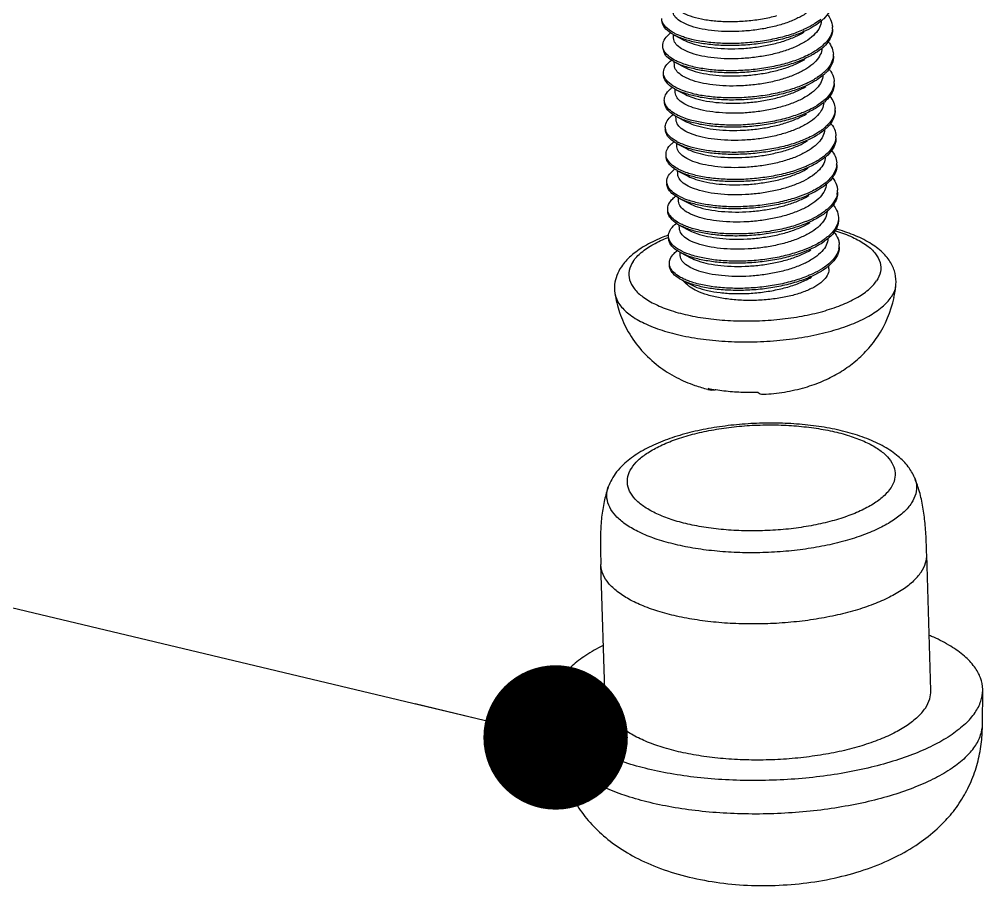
# Model space of a CAD drawing. Header units: millimetres. Extents: x 1860 to 2188, y -393 to -149.
# Drawn here: x 1888.87 to 1901.88, y -386.25 to -374.55 of the extents above; entities that cross this region are included whole.
import ezdxf

# ---------------------------------------------------------------- set-up
doc = ezdxf.new("R2010")
doc.units = ezdxf.units.MM
doc.layers.add('02___PRT_ALL_AXES', color=7, linetype='Continuous')
doc.layers.add('3_ALL_AXES', color=7, linetype='Continuous')
doc.layers.add('from', color=7, linetype='Continuous', lineweight=13)
doc.styles.get("Standard").update_dxf_attribs({"font": 'txt', "bigfont": 'gbcbig.shx'})
doc.dimstyles.new('ISO', dxfattribs={"dimscale": 0.6, "dimtxt": 2.5, "dimasz": 2.5, "dimexe": 1.25, "dimexo": 0.625, "dimtad": 0, "dimdsep": 46, "dimtxsty": 'Standard', "dimblk": 'OPEN', "dimcen": 0, "dimclrd": 4, "dimclre": 4, "dimadec": 0, "dimazin": 0, "dimtfac": 1, "dimtofl": 0, "dimtmove": 0, "dimatfit": 3, "dimfxl": 1, "dimarcsym": 0})

# ---------------------------------------------------------------- blocks, each defined once
blk = doc.blocks.new('_Open')
at = {"color": 0, "linetype": 'ByBlock', "lineweight": -2}
for p, q in [((-1, 0.1667), (0, 0)), ((-1, -0.1667), (0, 0)), ((0, 0), (-1, 0))]:
    blk.add_line(p, q, dxfattribs=at)

msp = doc.modelspace()

# ---------------------------------------------------------------- linework, layer by layer
at = {"color": 7, "linetype": 'Continuous'}
for p, q in [((1897.716, -374.765), (1897.84, -374.829)), ((1897.727, -375.132), (1897.851, -375.197)), ((1897.738, -375.5), (1897.863, -375.564)), ((1897.75, -375.867), (1897.874, -375.931)), ((1897.761, -376.234), (1897.885, -376.299)), ((1897.772, -376.602), (1897.897, -376.666)), ((1897.784, -376.969), (1897.908, -377.033)), ((1897.795, -377.336), (1897.919, -377.401)), ((1897.806, -377.704), (1897.931, -377.768)), ((1897.946, -377.733), (1897.945, -377.733)), ((1897.818, -378.071), (1897.942, -378.135))]:
    msp.add_line(p, q, dxfattribs=at)
for centre, radius, start, end in [((1899.61, -374.659), 0.238, 354.96, 1.5075), ((1898.021, -374.174), 0.666, 241.1495, 242.6742), ((1898.846, -373.332), 1.487, 293.9875, 294.2747), ((1899.243, -374.366), 0.715, 308.5778, 309.6433), ((1899.265, -374.419), 0.682, 308.5482, 311.2567), ((1899.269, -374.396), 0.676, 309.6462, 310.4622), ((1899.639, -375.028), 0.221, 355.0805, 2.0664), ((1898.017, -374.569), 0.634, 241.0688, 242.7215), ((1899.291, -374.778), 0.657, 309.8098, 310.6454), ((1899.631, -375.394), 0.24, 355.029, 1.5475), ((1898.047, -374.902), 0.673, 241.1795, 242.6828), ((1899.27, -375.105), 0.709, 309.2943, 309.6583), ((1899.293, -375.159), 0.675, 309.2749, 311.2868), ((1899.285, -375.124), 0.685, 309.6561, 310.4125), ((1899.042, -374.761), 1.122, 298.9944, 300.0086), ((1899.663, -375.762), 0.219, 354.9971, 2.0125), ((1898.041, -375.303), 0.635, 241.0634, 242.7065), ((1897.741, -376.003), 0.152, 182.224, 200.8463), ((1899.315, -375.514), 0.655, 309.7847, 310.6531), ((1898.071, -375.634), 0.676, 241.1855, 242.7007), ((1898.079, -375.589), 0.696, 241.5147, 243.6309), ((1899.653, -376.129), 0.24, 355.0973, 1.6106), ((1899.069, -375.503), 1.114, 299.5204, 300.0083), ((1899.3, -375.849), 0.698, 309.8343, 310.0216), ((1899.306, -375.856), 0.688, 310.021, 310.3639), ((1899.32, -375.899), 0.668, 310.0129, 311.3218), ((1899.686, -376.497), 0.218, 354.9331, 1.9262), ((1898.064, -376.036), 0.637, 241.0625, 242.6933), ((1899.676, -376.864), 0.239, 347.949, 1.7008), ((1898.095, -376.365), 0.679, 241.135, 242.7171), ((1898.109, -376.309), 0.711, 242.1977, 243.6144), ((1899.329, -376.592), 0.687, 309.8519, 310.3853), ((1899.335, -376.599), 0.678, 310.3856, 310.7638), ((1899.348, -376.641), 0.659, 311.157, 311.4011), ((1898.091, -376.764), 0.644, 241.0746, 242.6749), ((1899.361, -376.984), 0.654, 309.7293, 310.6383), ((1899.702, -377.599), 0.237, 349.4002, 1.8029), ((1898.1, -377.133), 0.642, 241.1069, 242.7598), ((1898.139, -377.03), 0.727, 242.8678, 243.608), ((1899.354, -377.357), 0.684, 308.4144, 310.5674), ((1899.13, -377), 1.082, 300.2176, 300.5929), ((1898.653, -377.203), 2.38, 258.274, 260.7588)]:
    msp.add_arc(centre, radius, start, end, dxfattribs=at)
for points, start_tangent, end_tangent in [([(1899.65, -374.312), (1899.581, -374.397), (1899.479, -374.477), (1899.348, -374.547), (1899.192, -374.608), (1899.015, -374.656), (1898.824, -374.691), (1898.63, -374.71), (1898.44, -374.715), (1898.256, -374.705), (1898.086, -374.68), (1897.94, -374.642), (1897.826, -374.594), (1897.744, -374.538), (1897.699, -374.474), (1897.69, -374.433)], (-0.500578, -0.865692), (-0.036937, 0.999318)), ([(1899.837, -374.313), (1899.837, -374.34), (1899.805, -374.442), (1899.729, -374.541), (1899.703, -374.565)], (0.035033, -0.999386), (-0.751599, -0.659621)), ([(1897.55, -374.579), (1897.544, -374.54)], (-0.297573, 0.954699), (-0.030866, 0.999524)), ([(1897.829, -374.462), (1897.835, -374.465), (1897.96, -374.514), (1898.117, -374.551), (1898.295, -374.573), (1898.489, -374.579), (1898.695, -374.569), (1898.902, -374.542), (1899.097, -374.499)], (0.888907, -0.458087), (0.965128, 0.26178)), ([(1899.775, -374.482), (1899.808, -374.526), (1899.845, -374.626), (1899.848, -374.653)], (0.646955, -0.762528), (0.026768, -0.999642)), ([(1897.7, -374.757), (1897.69, -374.751), (1897.599, -374.682), (1897.551, -374.607), (1897.544, -374.568)], (-0.87582, 0.482637), (-0.030866, 0.999524)), ([(1897.725, -374.743), (1897.689, -374.723), (1897.598, -374.655), (1897.55, -374.579)], (-0.896114, 0.443824), (-0.297573, 0.954699)), ([(1899.583, -374.651), (1899.459, -374.715), (1899.275, -374.785), (1899.067, -374.84), (1898.845, -374.879), (1898.617, -374.9), (1898.392, -374.903), (1898.178, -374.888), (1897.985, -374.856), (1897.82, -374.81), (1897.716, -374.765)], (-0.858372, -0.513028), (-0.888352, 0.459164)), ([(1899.572, -374.63), (1899.458, -374.688)], (-0.864288, -0.502998), (-0.911583, -0.411115)), ([(1899.689, -374.548), (1899.611, -374.605), (1899.572, -374.63)], (-0.767912, -0.640556), (-0.864288, -0.502998)), ([(1899.703, -374.565), (1899.612, -374.633), (1899.583, -374.651)], (-0.751599, -0.659621), (-0.858372, -0.513028)), ([(1899.695, -374.568), (1899.693, -374.591), (1899.661, -374.68)], (-0.028738, -0.999587), (-0.500578, -0.865692)), ([(1897.555, -374.907), (1897.574, -374.831), (1897.637, -374.754), (1897.665, -374.732)], (-0.028374, 0.999597), (0.802577, 0.596549)), ([(1899.661, -374.68), (1899.591, -374.766), (1899.485, -374.848), (1899.347, -374.92), (1899.187, -374.98), (1899.01, -375.027), (1898.819, -375.06), (1898.621, -375.079), (1898.429, -375.082), (1898.248, -375.07), (1898.085, -375.045), (1897.944, -375.007), (1897.832, -374.958), (1897.752, -374.902), (1897.709, -374.839), (1897.702, -374.801)], (-0.500578, -0.865692), (-0.035497, 0.99937)), ([(1897.85, -374.793), (1897.819, -374.782), (1897.725, -374.743)], (-0.95113, 0.30879), (-0.896114, 0.443824)), ([(1897.84, -374.829), (1897.944, -374.872), (1898.085, -374.91), (1898.251, -374.935), (1898.434, -374.946), (1898.627, -374.943), (1898.823, -374.923), (1899.012, -374.89), (1899.19, -374.842), (1899.349, -374.781), (1899.463, -374.723)], (0.888359, -0.45915), (0.858197, 0.513321)), ([(1899.451, -374.691), (1899.274, -374.758), (1899.067, -374.813), (1898.845, -374.851), (1898.616, -374.872), (1898.391, -374.875), (1898.178, -374.86), (1897.984, -374.829), (1897.85, -374.793)], (-0.913632, -0.406541), (-0.95113, 0.30879)), ([(1899.847, -374.68), (1899.838, -374.728), (1899.785, -374.829), (1899.707, -374.91)], (-0.087439, -0.99617), (-0.760797, -0.648989)), ([(1899.849, -374.68), (1899.839, -374.755), (1899.786, -374.856), (1899.715, -374.932)], (0.026768, -0.999642), (-0.751348, -0.659906)), ([(1897.558, -374.934), (1897.555, -374.91), (1897.555, -374.907)], (-0.226809, 0.973939), (-0.028374, 0.999597)), ([(1899.689, -374.925), (1899.581, -374.998)], (-0.781696, -0.623659), (-0.865802, -0.500386)), ([(1899.789, -374.852), (1899.842, -374.94), (1899.859, -375.02)], (0.640668, -0.767818), (0.035122, -0.999383)), ([(1897.711, -375.124), (1897.653, -375.087), (1897.582, -375.015), (1897.556, -374.937), (1897.555, -374.935)], (-0.875096, 0.48395), (-0.028374, 0.999597)), ([(1897.739, -375.111), (1897.652, -375.059), (1897.581, -374.987), (1897.558, -374.934)], (-0.89814, 0.43971), (-0.226809, 0.973939)), ([(1899.672, -375.047), (1899.604, -375.132), (1899.501, -375.212), (1899.37, -375.282), (1899.214, -375.343), (1899.037, -375.391), (1898.845, -375.426), (1898.648, -375.445), (1898.458, -375.45), (1898.275, -375.439), (1898.105, -375.414), (1897.96, -375.376), (1897.846, -375.327), (1897.766, -375.271), (1897.721, -375.208), (1897.713, -375.168)], (-0.500578, -0.865692), (-0.036739, 0.999325)), ([(1899.594, -375.018), (1899.555, -375.04), (1899.387, -375.117), (1899.191, -375.181), (1898.976, -375.228), (1898.75, -375.258), (1898.522, -375.271), (1898.301, -375.265), (1898.096, -375.242), (1897.915, -375.203), (1897.765, -375.151), (1897.727, -375.132)], (-0.858809, -0.512296), (-0.888689, 0.458511)), ([(1899.46, -375.059), (1899.386, -375.09), (1899.19, -375.153), (1898.975, -375.2), (1898.749, -375.231), (1898.521, -375.243), (1898.3, -375.238), (1898.095, -375.215), (1897.914, -375.176), (1897.864, -375.161)], (-0.914266, -0.405115), (-0.952099, 0.305791)), ([(1899.581, -374.998), (1899.555, -375.013), (1899.46, -375.059)], (-0.865802, -0.500386), (-0.914266, -0.405115)), ([(1899.69, -374.952), (1899.594, -375.018)], (-0.781696, -0.623659), (-0.858809, -0.512296)), ([(1899.706, -374.937), (1899.704, -374.959), (1899.672, -375.047)], (-0.03745, -0.999299), (-0.500578, -0.865692)), ([(1899.858, -375.047), (1899.83, -375.143), (1899.757, -375.242), (1899.719, -375.277)], (-0.085783, -0.996314), (-0.75873, -0.651405)), ([(1899.86, -375.047), (1899.86, -375.069), (1899.831, -375.171), (1899.757, -375.27), (1899.726, -375.3)], (0.035122, -0.999383), (-0.751465, -0.659773)), ([(1897.566, -375.275), (1897.569, -375.24), (1897.61, -375.161), (1897.675, -375.1)], (-0.03449, 0.999405), (0.803322, 0.595544)), ([(1897.864, -375.161), (1897.765, -375.123), (1897.739, -375.111)], (-0.952099, 0.305791), (-0.89814, 0.43971)), ([(1897.851, -375.197), (1897.959, -375.241), (1898.104, -375.279), (1898.273, -375.304), (1898.456, -375.314), (1898.647, -375.309), (1898.841, -375.29), (1899.032, -375.255), (1899.209, -375.207), (1899.366, -375.147), (1899.474, -375.09)], (0.888445, -0.458983), (0.858197, 0.513321)), ([(1897.574, -375.318), (1897.566, -375.275)], (-0.327292, 0.944923), (-0.03449, 0.999405)), ([(1897.723, -375.491), (1897.719, -375.489), (1897.626, -375.421), (1897.575, -375.346), (1897.567, -375.302)], (-0.876077, 0.482172), (-0.03449, 0.999405)), ([(1897.748, -375.477), (1897.718, -375.462), (1897.625, -375.393), (1897.574, -375.318)], (-0.895959, 0.444137), (-0.327292, 0.944923)), ([(1899.712, -375.283), (1899.642, -375.335), (1899.594, -375.364)], (-0.768149, -0.640271), (-0.864419, -0.502772)), ([(1899.726, -375.3), (1899.643, -375.362), (1899.606, -375.386)], (-0.751465, -0.659773), (-0.858364, -0.513041)), ([(1899.717, -375.303), (1899.715, -375.327), (1899.684, -375.414)], (-0.027272, -0.999628), (-0.500578, -0.865692)), ([(1899.798, -375.216), (1899.827, -375.255), (1899.867, -375.354), (1899.87, -375.387)], (0.646834, -0.762631), (0.027339, -0.999626)), ([(1899.684, -375.414), (1899.614, -375.5), (1899.508, -375.582), (1899.371, -375.655), (1899.21, -375.715), (1899.034, -375.762), (1898.843, -375.795), (1898.645, -375.814), (1898.453, -375.817), (1898.272, -375.805), (1898.108, -375.78), (1897.967, -375.742), (1897.855, -375.693), (1897.775, -375.637), (1897.732, -375.573), (1897.724, -375.535)], (-0.500578, -0.865692), (-0.03551, 0.999369)), ([(1899.606, -375.386), (1899.491, -375.446), (1899.309, -375.516), (1899.103, -375.572), (1898.881, -375.612), (1898.653, -375.634), (1898.428, -375.638), (1898.213, -375.624), (1898.019, -375.593), (1897.852, -375.548), (1897.738, -375.5)], (-0.858364, -0.513041), (-0.888425, 0.459022)), ([(1899.473, -375.426), (1899.308, -375.489), (1899.102, -375.545), (1898.881, -375.584), (1898.653, -375.606), (1898.427, -375.61), (1898.212, -375.596), (1898.018, -375.566), (1897.873, -375.527)], (-0.913637, -0.40653), (-0.951093, 0.308904)), ([(1899.594, -375.364), (1899.49, -375.418), (1899.473, -375.426)], (-0.864419, -0.502772), (-0.913637, -0.40653)), ([(1899.87, -375.415), (1899.862, -375.456), (1899.812, -375.558), (1899.729, -375.645)], (-0.08637, -0.996263), (-0.761363, -0.648325)), ([(1899.871, -375.415), (1899.863, -375.484), (1899.813, -375.585), (1899.738, -375.666)], (0.027339, -0.999626), (-0.751182, -0.660095)), ([(1897.577, -375.642), (1897.594, -375.57), (1897.655, -375.493), (1897.688, -375.466)], (-0.024134, 0.999709), (0.803157, 0.595768)), ([(1897.873, -375.527), (1897.851, -375.52), (1897.748, -375.477)], (-0.951093, 0.308904), (-0.895959, 0.444137)), ([(1897.863, -375.564), (1897.962, -375.606), (1898.106, -375.644), (1898.274, -375.67), (1898.456, -375.681), (1898.648, -375.677), (1898.846, -375.658), (1899.04, -375.623), (1899.217, -375.575), (1899.373, -375.516), (1899.486, -375.457)], (0.888203, -0.459452), (0.85821, 0.513299)), ([(1897.581, -375.668), (1897.578, -375.649), (1897.577, -375.642)], (-0.224501, 0.974474), (-0.024134, 0.999709)), ([(1897.734, -375.859), (1897.681, -375.826), (1897.608, -375.754), (1897.579, -375.677), (1897.578, -375.67)], (-0.875057, 0.48402), (-0.024134, 0.999709)), ([(1897.761, -375.846), (1897.68, -375.798), (1897.607, -375.726), (1897.581, -375.668)], (-0.897872, 0.440256), (-0.224501, 0.974474)), ([(1899.719, -375.654), (1899.604, -375.733)], (-0.773895, -0.633314), (-0.865897, -0.500223)), ([(1899.72, -375.682), (1899.617, -375.753)], (-0.773895, -0.633314), (-0.858839, -0.512245)), ([(1899.729, -375.673), (1899.727, -375.694), (1899.695, -375.782)], (-0.043027, -0.999074), (-0.500578, -0.865692)), ([(1899.812, -375.587), (1899.863, -375.668), (1899.882, -375.755)], (0.640732, -0.767764), (0.03465, -0.9994)), ([(1897.589, -376.009), (1897.591, -375.979), (1897.629, -375.901), (1897.698, -375.835)], (-0.037731, 0.999288), (0.802692, 0.596394)), ([(1899.695, -375.782), (1899.627, -375.867), (1899.524, -375.947), (1899.392, -376.017), (1899.236, -376.077), (1899.059, -376.126), (1898.867, -376.161), (1898.67, -376.18), (1898.479, -376.184), (1898.296, -376.174), (1898.127, -376.149), (1897.981, -376.11), (1897.868, -376.062), (1897.788, -376.006), (1897.744, -375.943), (1897.736, -375.903)], (-0.500578, -0.865692), (-0.036668, 0.999327)), ([(1899.617, -375.753), (1899.587, -375.77), (1899.42, -375.848), (1899.226, -375.912), (1899.011, -375.96), (1898.786, -375.992), (1898.558, -376.005), (1898.336, -376.001), (1898.13, -375.979), (1897.948, -375.941), (1897.796, -375.889), (1897.75, -375.867)], (-0.858839, -0.512245), (-0.888576, 0.458729)), ([(1897.874, -375.931), (1897.972, -375.972), (1898.114, -376.011), (1898.278, -376.036), (1898.458, -376.048), (1898.65, -376.045), (1898.848, -376.027), (1899.041, -375.993), (1899.219, -375.946), (1899.378, -375.886), (1899.497, -375.825)], (0.888194, -0.459469), (0.858234, 0.513259)), ([(1899.483, -375.794), (1899.419, -375.82), (1899.225, -375.884), (1899.011, -375.933), (1898.785, -375.964), (1898.557, -375.978), (1898.335, -375.973), (1898.129, -375.951), (1897.947, -375.913), (1897.886, -375.896)], (-0.914382, -0.404852), (-0.951957, 0.306233)), ([(1899.586, -375.743), (1899.483, -375.794)], (-0.874615, -0.484818), (-0.914382, -0.404852)), ([(1899.881, -375.781), (1899.856, -375.872), (1899.785, -375.971), (1899.742, -376.012)], (-0.086859, -0.996221), (-0.75864, -0.65151)), ([(1899.883, -375.782), (1899.883, -375.797), (1899.856, -375.899), (1899.786, -375.999), (1899.748, -376.034)], (0.03465, -0.9994), (-0.75139, -0.659858)), ([(1897.886, -375.896), (1897.795, -375.861), (1897.761, -375.846)], (-0.951957, 0.306233), (-0.897872, 0.440256)), ([(1899.821, -375.951), (1899.846, -375.984), (1899.889, -376.083), (1899.893, -376.122)], (0.646561, -0.762862), (0.028305, -0.999599)), ([(1897.745, -376.226), (1897.653, -376.16), (1897.6, -376.085), (1897.59, -376.037)], (-0.876146, 0.482047), (-0.037731, 0.999288)), ([(1897.748, -376.2), (1897.652, -376.132), (1897.599, -376.058)], (-0.878825, 0.477144), (-0.356402, 0.934333)), ([(1899.617, -376.099), (1899.523, -376.148), (1899.496, -376.16)], (-0.864576, -0.502502), (-0.913663, -0.406472)), ([(1899.735, -376.018), (1899.673, -376.064), (1899.617, -376.099)], (-0.768426, -0.639939), (-0.864576, -0.502502)), ([(1899.748, -376.034), (1899.673, -376.092), (1899.628, -376.12)], (-0.75139, -0.659858), (-0.858383, -0.51301)), ([(1899.74, -376.037), (1899.738, -376.06), (1899.706, -376.149)], (-0.025105, -0.999685), (-0.500578, -0.865692)), ([(1897.6, -376.377), (1897.614, -376.309), (1897.673, -376.232), (1897.711, -376.2)], (-0.021316, 0.999773), (0.803733, 0.59499)), ([(1899.706, -376.149), (1899.638, -376.234), (1899.533, -376.315), (1899.396, -376.388), (1899.237, -376.448), (1899.06, -376.496), (1898.87, -376.529), (1898.674, -376.548), (1898.481, -376.552), (1898.299, -376.54), (1898.134, -376.515), (1897.992, -376.477), (1897.88, -376.429), (1897.799, -376.372), (1897.755, -376.309), (1897.747, -376.27)], (-0.500578, -0.865692), (-0.035714, 0.999362)), ([(1899.628, -376.12), (1899.524, -376.176), (1899.343, -376.247), (1899.138, -376.304), (1898.918, -376.345), (1898.69, -376.368), (1898.464, -376.373), (1898.248, -376.36), (1898.052, -376.33), (1897.883, -376.285), (1897.761, -376.234)], (-0.858383, -0.51301), (-0.888532, 0.458815)), ([(1897.895, -376.262), (1897.883, -376.258), (1897.77, -376.212)], (-0.951085, 0.30893), (-0.895845, 0.444367)), ([(1897.885, -376.299), (1897.989, -376.342), (1898.13, -376.379), (1898.296, -376.404), (1898.479, -376.416), (1898.671, -376.412), (1898.868, -376.393), (1899.057, -376.359), (1899.235, -376.312), (1899.394, -376.251), (1899.508, -376.192)], (0.888348, -0.45917), (0.858199, 0.513317)), ([(1899.496, -376.16), (1899.342, -376.22), (1899.137, -376.277), (1898.917, -376.317), (1898.689, -376.34), (1898.463, -376.345), (1898.247, -376.332), (1898.051, -376.303), (1897.895, -376.262)], (-0.913663, -0.406472), (-0.951085, 0.30893)), ([(1899.892, -376.149), (1899.886, -376.185), (1899.839, -376.286), (1899.751, -376.381)], (-0.085318, -0.996354), (-0.761939, -0.647649)), ([(1899.894, -376.15), (1899.887, -376.213), (1899.84, -376.314), (1899.761, -376.401)], (0.028305, -0.999599), (-0.750912, -0.660402)), ([(1899.834, -376.321), (1899.883, -376.397), (1899.905, -376.489)], (0.642545, -0.766248), (0.03358, -0.999436)), ([(1897.603, -376.403), (1897.601, -376.388), (1897.6, -376.377)], (-0.221666, 0.975123), (-0.021316, 0.999773)), ([(1897.756, -376.593), (1897.71, -376.564), (1897.634, -376.493), (1897.602, -376.416), (1897.601, -376.404)], (-0.875056, 0.484022), (-0.021316, 0.999773)), ([(1897.784, -376.58), (1897.709, -376.537), (1897.633, -376.465), (1897.603, -376.403)], (-0.897587, 0.440837), (-0.221666, 0.975123)), ([(1899.64, -376.488), (1899.619, -376.5), (1899.454, -376.578), (1899.261, -376.643), (1899.047, -376.693), (1898.822, -376.725), (1898.594, -376.739), (1898.372, -376.736), (1898.165, -376.715), (1897.98, -376.678), (1897.827, -376.627), (1897.772, -376.602)], (-0.858839, -0.512245), (-0.888476, 0.458923)), ([(1899.618, -376.472), (1899.505, -376.529)], (-0.870168, -0.492756), (-0.914495, -0.404598)), ([(1899.747, -376.385), (1899.626, -376.468)], (-0.767899, -0.640571), (-0.865941, -0.500147)), ([(1899.749, -376.411), (1899.64, -376.488)], (-0.765801, -0.643077), (-0.858839, -0.512245)), ([(1899.751, -376.409), (1899.749, -376.429), (1899.718, -376.517)], (-0.04988, -0.998755), (-0.500578, -0.865692)), ([(1897.612, -376.744), (1897.613, -376.719), (1897.648, -376.64), (1897.72, -376.57)], (-0.040227, 0.999191), (0.801808, 0.597582)), ([(1897.909, -376.63), (1897.826, -376.6), (1897.784, -376.58)], (-0.951808, 0.306694), (-0.897587, 0.440837)), ([(1897.897, -376.666), (1898.004, -376.71), (1898.149, -376.748), (1898.318, -376.773), (1898.501, -376.783), (1898.692, -376.779), (1898.886, -376.759), (1899.077, -376.725), (1899.254, -376.676), (1899.411, -376.616), (1899.52, -376.559)], (0.888453, -0.458967), (0.858195, 0.513324)), ([(1899.505, -376.529), (1899.453, -376.551), (1899.26, -376.616), (1899.046, -376.665), (1898.821, -376.697), (1898.593, -376.712), (1898.371, -376.708), (1898.164, -376.688), (1897.98, -376.651), (1897.909, -376.63)], (-0.914495, -0.404598), (-0.951808, 0.306694)), ([(1899.718, -376.517), (1899.651, -376.6), (1899.551, -376.678), (1899.423, -376.748), (1899.272, -376.808), (1899.101, -376.856), (1898.913, -376.892), (1898.719, -376.913), (1898.529, -376.919)], (-0.500578, -0.865692), (-0.999985, 0.005545)), ([(1899.904, -376.516), (1899.881, -376.6), (1899.813, -376.7), (1899.703, -376.794), (1899.639, -376.834)], (-0.087396, -0.996174), (-0.864753, -0.502197)), ([(1899.905, -376.517), (1899.906, -376.526), (1899.882, -376.628), (1899.814, -376.728), (1899.771, -376.769)], (0.03358, -0.999436), (-0.751375, -0.659876)), ([(1897.623, -376.797), (1897.612, -376.744)], (-0.384846, 0.922981), (-0.040227, 0.999191)), ([(1898.529, -376.919), (1898.342, -376.911), (1898.167, -376.887), (1898.016, -376.849), (1897.897, -376.8), (1897.814, -376.743), (1897.767, -376.68), (1897.758, -376.637)], (-0.999985, 0.005545), (-0.038447, 0.999261)), ([(1899.844, -376.686), (1899.864, -376.713), (1899.91, -376.812), (1899.916, -376.857)], (0.646178, -0.763187), (0.029545, -0.999563)), ([(1897.767, -376.96), (1897.68, -376.899), (1897.625, -376.825), (1897.612, -376.772)], (-0.875535, 0.483156), (-0.040527, 0.999178)), ([(1897.777, -376.939), (1897.679, -376.871), (1897.623, -376.797)], (-0.884513, 0.466516), (-0.384846, 0.922981)), ([(1899.651, -376.855), (1899.556, -376.906), (1899.377, -376.978), (1899.174, -377.036), (1898.954, -377.077), (1898.726, -377.101), (1898.499, -377.107)], (-0.858422, -0.512944), (-0.99991, 0.013387)), ([(1899.639, -376.834), (1899.555, -376.878), (1899.518, -376.895)], (-0.864753, -0.502197), (-0.913708, -0.406371)), ([(1899.771, -376.769), (1899.704, -376.821), (1899.651, -376.855)], (-0.751375, -0.659876), (-0.858422, -0.512944)), ([(1899.763, -376.772), (1899.761, -376.795), (1899.729, -376.884)], (-0.024382, -0.999703), (-0.500578, -0.865692)), ([(1897.623, -377.111), (1897.635, -377.049), (1897.691, -376.971), (1897.735, -376.935)], (-0.02001, 0.9998), (0.804753, 0.59361)), ([(1899.729, -376.884), (1899.661, -376.969), (1899.556, -377.05), (1899.42, -377.122), (1899.26, -377.183), (1899.083, -377.23), (1898.894, -377.264), (1898.698, -377.283), (1898.506, -377.286), (1898.323, -377.275), (1898.157, -377.25), (1898.016, -377.212), (1897.903, -377.164), (1897.822, -377.107), (1897.778, -377.044), (1897.77, -377.005)], (-0.500578, -0.865692), (-0.035825, 0.999358)), ([(1898.499, -377.107), (1898.284, -377.096), (1898.087, -377.067), (1897.916, -377.023), (1897.784, -376.969)], (-0.99991, 0.013387), (-0.888692, 0.458504)), ([(1897.918, -376.997), (1897.914, -376.996), (1897.793, -376.947)], (-0.951107, 0.308861), (-0.895776, 0.444505)), ([(1898.499, -377.08), (1898.282, -377.068), (1898.085, -377.039), (1897.918, -376.997)], (-0.99991, 0.013387), (-0.951107, 0.308861)), ([(1899.518, -376.895), (1899.376, -376.95), (1899.173, -377.008), (1898.953, -377.05), (1898.725, -377.074), (1898.499, -377.08)], (-0.913708, -0.406371), (-0.99991, 0.013387)), ([(1898.536, -377.151), (1898.726, -377.145), (1898.92, -377.123), (1899.107, -377.088), (1899.279, -377.039), (1899.429, -376.98), (1899.531, -376.927)], (0.999985, -0.005545), (0.858172, 0.513362)), ([(1899.911, -376.914), (1899.866, -377.015), (1899.778, -377.112)], (-0.209404, -0.977829), (-0.757404, -0.652947)), ([(1899.917, -376.884), (1899.912, -376.937), (1899.869, -377.039), (1899.784, -377.135)], (0.030402, -0.999538), (-0.750095, -0.66133)), ([(1897.626, -377.137), (1897.624, -377.128), (1897.623, -377.111)], (-0.218396, 0.97586), (-0.02001, 0.9998)), ([(1897.779, -377.328), (1897.744, -377.307), (1897.663, -377.236), (1897.626, -377.16), (1897.624, -377.139)], (-0.87517, 0.483815), (-0.020287, 0.999794)), ([(1897.806, -377.315), (1897.737, -377.275), (1897.659, -377.204), (1897.626, -377.137)], (-0.897299, 0.441423), (-0.218396, 0.97586)), ([(1897.908, -377.033), (1898.024, -377.08), (1898.175, -377.118), (1898.349, -377.142), (1898.536, -377.151)], (0.888522, -0.458835), (0.999985, -0.005545)), ([(1899.769, -377.119), (1899.649, -377.202)], (-0.767695, -0.640815), (-0.865565, -0.500796)), ([(1899.782, -377.137), (1899.663, -377.222)], (-0.752907, -0.658127), (-0.858742, -0.512409)), ([(1899.774, -377.143), (1899.772, -377.163), (1899.74, -377.251)], (-0.044447, -0.999012), (-0.500578, -0.865692)), ([(1899.856, -377.055), (1899.903, -377.126), (1899.927, -377.224)], (0.644913, -0.764256), (0.031915, -0.999491)), ([(1899.74, -377.251), (1899.672, -377.336), (1899.568, -377.417), (1899.435, -377.488), (1899.279, -377.548), (1899.101, -377.596), (1898.907, -377.631), (1898.708, -377.65), (1898.516, -377.654), (1898.334, -377.642), (1898.166, -377.617), (1898.022, -377.578), (1897.91, -377.529), (1897.832, -377.473), (1897.789, -377.411), (1897.781, -377.372)], (-0.500578, -0.865692), (-0.036351, 0.999339)), ([(1899.663, -377.222), (1899.656, -377.226), (1899.495, -377.305), (1899.305, -377.372), (1899.094, -377.423), (1898.869, -377.457), (1898.642, -377.473), (1898.419, -377.472), (1898.21, -377.453), (1898.023, -377.418), (1897.866, -377.368), (1897.795, -377.336)], (-0.858742, -0.512409), (-0.88834, 0.459185)), ([(1899.528, -377.264), (1899.486, -377.281), (1899.295, -377.347), (1899.082, -377.397), (1898.857, -377.431), (1898.629, -377.446), (1898.406, -377.444), (1898.198, -377.424), (1898.012, -377.388), (1897.931, -377.365)], (-0.914598, -0.404364), (-0.95166, 0.307153)), ([(1899.649, -377.202), (1899.528, -377.264)], (-0.865565, -0.500796), (-0.914598, -0.404364)), ([(1899.927, -377.251), (1899.906, -377.329), (1899.841, -377.429), (1899.788, -377.481)], (-0.088595, -0.996068), (-0.758802, -0.651321)), ([(1899.928, -377.252), (1899.911, -377.347), (1899.85, -377.448), (1899.794, -377.504)], (0.028948, -0.999581), (-0.751469, -0.659768)), ([(1899.927, -377.224), (1899.927, -377.227), (1899.927, -377.251)], (0.031915, -0.999491), (-0.088595, -0.996068)), ([(1897.634, -377.479), (1897.635, -377.458), (1897.667, -377.379), (1897.742, -377.305)], (-0.041659, 0.999132), (0.800692, 0.599076)), ([(1897.931, -377.365), (1897.857, -377.338), (1897.806, -377.315)], (-0.95166, 0.307153), (-0.897299, 0.441423)), ([(1897.919, -377.401), (1898.017, -377.442), (1898.159, -377.48), (1898.324, -377.506), (1898.503, -377.517), (1898.695, -377.515), (1898.893, -377.496), (1899.087, -377.462), (1899.265, -377.415), (1899.424, -377.355), (1899.542, -377.294)], (0.888188, -0.459481), (0.858232, 0.513262)), ([(1897.648, -377.536), (1897.634, -377.479)], (-0.412572, 0.910925), (-0.041659, 0.999132)), ([(1897.79, -377.695), (1897.716, -377.646), (1897.653, -377.572), (1897.635, -377.506)], (-0.875388, 0.48342), (-0.040498, 0.99918)), ([(1899.78, -377.488), (1899.733, -377.523), (1899.662, -377.569)], (-0.769039, -0.639202), (-0.864943, -0.50187)), ([(1899.794, -377.504), (1899.746, -377.542), (1899.674, -377.59)], (-0.751469, -0.659768), (-0.858591, -0.512661)), ([(1899.785, -377.507), (1899.784, -377.53), (1899.752, -377.619)], (-0.02605, -0.999661), (-0.500578, -0.865692)), ([(1899.867, -377.421), (1899.883, -377.442), (1899.931, -377.54), (1899.938, -377.591)], (0.64425, -0.764815), (0.030926, -0.999522)), ([(1897.807, -377.677), (1897.706, -377.61), (1897.648, -377.536)], (-0.889944, 0.45607), (-0.412572, 0.910925)), ([(1899.752, -377.619), (1899.684, -377.703), (1899.581, -377.783), (1899.446, -377.856), (1899.287, -377.916), (1899.11, -377.964), (1898.921, -377.998), (1898.726, -378.017), (1898.534, -378.021), (1898.351, -378.01), (1898.183, -377.985), (1898.041, -377.948), (1897.928, -377.9), (1897.846, -377.843), (1897.801, -377.78), (1897.793, -377.739)], (-0.500578, -0.865692), (-0.036459, 0.999335)), ([(1899.674, -377.59), (1899.604, -377.628), (1899.43, -377.702), (1899.23, -377.762), (1899.012, -377.807), (1898.785, -377.833), (1898.558, -377.842), (1898.34, -377.833), (1898.14, -377.808), (1897.964, -377.766), (1897.821, -377.711), (1897.806, -377.704)], (-0.858591, -0.512661), (-0.888969, 0.457968)), ([(1897.931, -377.768), (1898.034, -377.811), (1898.175, -377.849), (1898.341, -377.874), (1898.523, -377.885), (1898.716, -377.881), (1898.912, -377.862), (1899.102, -377.829), (1899.279, -377.781), (1899.439, -377.721), (1899.554, -377.661)], (0.888338, -0.459191), (0.858202, 0.513313)), ([(1899.541, -377.63), (1899.41, -377.681), (1899.208, -377.74), (1898.989, -377.783), (1898.761, -377.808), (1898.534, -377.815), (1898.317, -377.804), (1898.119, -377.776), (1897.946, -377.733)], (-0.913771, -0.40623), (-0.952799, 0.303603)), ([(1899.662, -377.569), (1899.588, -377.608), (1899.541, -377.63)], (-0.864943, -0.50187), (-0.913771, -0.40623)), ([(1899.935, -377.642), (1899.892, -377.744), (1899.807, -377.841), (1899.797, -377.85)], (-0.184812, -0.982774), (-0.760915, -0.648852)), ([(1899.939, -377.619), (1899.938, -377.655), (1899.902, -377.757), (1899.822, -377.855), (1899.799, -377.876)], (0.033919, -0.999425), (-0.759483, -0.650527)), ([(1897.646, -377.846), (1897.656, -377.788), (1897.709, -377.71), (1897.756, -377.67)], (-0.020171, 0.999797), (0.803713, 0.595017)), ([(1897.945, -377.733), (1897.815, -377.681)], (-0.952466, 0.304646), (-0.895761, 0.444535)), ([(1897.649, -377.872), (1897.648, -377.867), (1897.646, -377.846)], (-0.215122, 0.976587), (-0.020171, 0.999797)), ([(1897.818, -378.071), (1897.784, -378.052), (1897.696, -377.983), (1897.652, -377.907), (1897.647, -377.874)], (-0.888303, 0.459257), (-0.026809, 0.999641)), ([(1897.829, -378.05), (1897.766, -378.014), (1897.685, -377.943), (1897.649, -377.872)], (-0.897019, 0.441991), (-0.215122, 0.976587)), ([(1899.799, -377.919), (1899.799, -377.927), (1899.776, -378.008), (1899.712, -378.086), (1899.61, -378.159), (1899.474, -378.223), (1899.31, -378.276), (1899.124, -378.314), (1898.925, -378.338), (1898.721, -378.345), (1898.519, -378.336), (1898.33, -378.31), (1898.16, -378.27), (1898.017, -378.216), (1897.925, -378.164)], (0.035931, -0.999354), (-0.824506, 0.565853)), ([(1899.797, -377.85), (1899.681, -377.932)], (-0.760915, -0.648852), (-0.860802, -0.50894)), ([(1899.779, -377.893), (1899.702, -377.947), (1899.685, -377.957)], (-0.783385, -0.621537), (-0.85844, -0.512915)), ([(1899.685, -377.957), (1899.546, -378.028), (1899.36, -378.097), (1899.152, -378.15), (1898.929, -378.187), (1898.701, -378.207), (1898.477, -378.208), (1898.265, -378.192), (1898.074, -378.159), (1897.912, -378.112), (1897.818, -378.071)], (-0.85844, -0.512915), (-0.888303, 0.459257)), ([(1897.954, -378.099), (1897.888, -378.076), (1897.829, -378.05)], (-0.951519, 0.30759), (-0.897019, 0.441991)), ([(1897.942, -378.135), (1898.017, -378.168), (1898.161, -378.21), (1898.331, -378.239), (1898.521, -378.252), (1898.722, -378.249), (1898.927, -378.229), (1899.126, -378.193), (1899.312, -378.142), (1899.475, -378.077), (1899.565, -378.029)], (0.887981, -0.45988), (0.858101, 0.513481)), ([(1899.55, -377.998), (1899.519, -378.012), (1899.329, -378.078), (1899.118, -378.13), (1898.894, -378.164), (1898.665, -378.181), (1898.442, -378.179), (1898.233, -378.16), (1898.045, -378.125), (1897.954, -378.099)], (-0.914688, -0.404161), (-0.951519, 0.30759)), ([(1899.675, -377.935), (1899.55, -377.998)], (-0.864117, -0.503291), (-0.914688, -0.404161)), ([(1897.925, -378.164), (1897.907, -378.151), (1897.838, -378.083)], (-0.824506, 0.565853), (-0.589161, 0.808015)), ([(1898.214, -379.556), (1898.197, -379.55), (1898.169, -379.533)], (-0.974784, 0.223149), (-0.78011, 0.625643)), ([(1898.272, -379.551), (1898.256, -379.556), (1898.226, -379.558), (1898.214, -379.556)], (-0.931991, -0.362482), (-0.974784, 0.223149)), ([(1898.845, -379.588), (1898.61, -379.586), (1898.382, -379.568), (1898.271, -379.552)], (-0.999566, -0.029451), (-0.986964, 0.160943)), ([(1898.845, -379.588), (1898.873, -379.605), (1898.902, -379.612), (1898.915, -379.612)], (0.78011, -0.625643), (0.998466, 0.055367)), ([(1900.953, -380.735), (1900.869, -380.59), (1900.735, -380.45), (1900.546, -380.32), (1900.313, -380.21), (1900.053, -380.126), (1899.773, -380.064), (1899.478, -380.024), (1899.172, -380.003), (1898.862, -380.003), (1898.552, -380.023), (1898.248, -380.062), (1897.957, -380.12), (1897.683, -380.199), (1897.431, -380.298), (1897.208, -380.42), (1897.025, -380.562)], (-0.392615, 0.919703), (-0.724907, -0.688847)), ([(1897.223, -380.503), (1897.355, -380.401), (1897.524, -380.307), (1897.727, -380.223), (1897.958, -380.152), (1898.212, -380.096), (1898.483, -380.055), (1898.764, -380.031), (1899.048, -380.025), (1899.327, -380.037), (1899.596, -380.066), (1899.847, -380.111), (1900.075, -380.172), (1900.273, -380.247), (1900.438, -380.334), (1900.564, -380.431), (1900.648, -380.536), (1900.689, -380.646), (1900.686, -380.758), (1900.639, -380.87), (1900.548, -380.978)], (0.724907, 0.688847), (-0.724907, -0.688847)), ([(1900.548, -380.978), (1900.416, -381.081), (1900.247, -381.175), (1900.044, -381.259), (1899.813, -381.33), (1899.559, -381.386), (1899.288, -381.427), (1899.007, -381.45), (1898.723, -381.456), (1898.444, -381.445), (1898.175, -381.416), (1897.924, -381.371), (1897.696, -381.31), (1897.498, -381.235), (1897.333, -381.148), (1897.207, -381.05), (1897.123, -380.946), (1897.082, -380.836), (1897.085, -380.724), (1897.132, -380.612), (1897.223, -380.503)], (-0.724907, -0.688847), (0.724907, 0.688847)), ([(1897.025, -380.562), (1896.934, -380.661), (1896.867, -380.762), (1896.821, -380.862)], (-0.724907, -0.688847), (-0.335047, -0.942202)), ([(1900.953, -380.735), (1900.98, -380.833), (1900.97, -380.956), (1900.914, -381.079), (1900.813, -381.199)], (0.391319, -0.920255), (-0.724907, -0.688847)), ([(1900.813, -381.199), (1900.669, -381.312), (1900.486, -381.417), (1900.267, -381.51), (1900.017, -381.591), (1899.741, -381.657), (1899.447, -381.706), (1899.141, -381.738), (1898.829, -381.751), (1898.518, -381.747), (1898.215, -381.723), (1897.928, -381.682), (1897.662, -381.624), (1897.424, -381.551), (1897.218, -381.463), (1897.05, -381.364), (1896.923, -381.254), (1896.84, -381.137), (1896.803, -381.016), (1896.812, -380.892), (1896.821, -380.862)], (-0.724907, -0.688847), (0.334875, 0.942262))]:
    msp.add_spline(points, degree=3, dxfattribs=dict(at, start_tangent=start_tangent, end_tangent=end_tangent))
at = {"layer": '02___PRT_ALL_AXES', "color": 7, "linetype": 'Continuous'}
for p, q in [((1901.175, -383.612), (1901.119, -381.775)), ((1901.119, -381.775), (1901.119, -381.775)), ((1896.777, -383.748), (1896.721, -381.911)), ((1901.872, -384.066), (1901.875, -383.607)), ((1896.11, -384.245), (1896.079, -383.786))]:
    msp.add_line(p, q, dxfattribs=at)
for points, start_tangent, end_tangent in [([(1901.119, -381.775), (1901.111, -381.556), (1901.094, -381.326), (1901.063, -381.107), (1901.014, -380.902), (1900.953, -380.735)], (-0.030975, 0.99952), (-0.392538, 0.919736)), ([(1896.821, -380.862), (1896.771, -381.035), (1896.734, -381.244), (1896.717, -381.466), (1896.715, -381.695), (1896.721, -381.911)], (-0.334967, -0.94223), (0.030836, -0.999524)), ([(1900.942, -382.132), (1901.044, -382.012), (1901.103, -381.888), (1901.119, -381.775)], (0.724907, 0.688847), (-0.029618, 0.999561)), ([(1900.942, -382.132), (1900.798, -382.246), (1900.616, -382.351), (1900.4, -382.447), (1900.153, -382.53), (1899.882, -382.599), (1899.59, -382.653), (1899.286, -382.69), (1898.973, -382.71), (1898.66, -382.712), (1898.352, -382.697), (1898.055, -382.664), (1897.776, -382.615), (1897.52, -382.55), (1897.293, -382.47), (1897.099, -382.378), (1896.942, -382.275), (1896.825, -382.163), (1896.751, -382.044), (1896.721, -381.921), (1896.721, -381.911)], (-0.724907, -0.688847), (-0.029618, 0.999561)), ([(1901.875, -383.607), (1901.875, -383.597), (1901.846, -383.442), (1901.763, -383.291), (1901.628, -383.148), (1901.444, -383.014), (1901.214, -382.893), (1901.153, -382.867)], (0.007661, 0.999971), (-0.920864, 0.389883)), ([(1896.754, -383.002), (1896.717, -383.021), (1896.491, -383.155), (1896.311, -383.299)], (-0.895107, -0.445851), (-0.724907, -0.688847)), ([(1896.079, -383.786), (1896.078, -383.762), (1896.102, -383.605), (1896.181, -383.45), (1896.311, -383.299)], (-0.070122, 0.997538), (0.724907, 0.688847)), ([(1900.998, -383.968), (1901.101, -383.848), (1901.16, -383.725), (1901.175, -383.612)], (0.724907, 0.688847), (-0.0297, 0.999559)), ([(1901.642, -384.06), (1901.772, -383.909), (1901.85, -383.754), (1901.875, -383.607)], (0.724907, 0.688847), (0.007661, 0.999971)), ([(1900.998, -383.968), (1900.855, -384.082), (1900.673, -384.188), (1900.457, -384.283), (1900.21, -384.367), (1899.939, -384.436), (1899.647, -384.489), (1899.342, -384.527), (1899.03, -384.547), (1898.717, -384.549), (1898.409, -384.534), (1898.112, -384.501), (1897.833, -384.452), (1897.577, -384.386), (1897.35, -384.307), (1897.156, -384.214), (1896.999, -384.111), (1896.882, -383.999), (1896.808, -383.881), (1896.778, -383.758), (1896.777, -383.748)], (-0.724907, -0.688847), (-0.0297, 0.999559)), ([(1901.642, -384.06), (1901.462, -384.204), (1901.236, -384.338), (1900.967, -384.46), (1900.662, -384.567), (1900.325, -384.658), (1899.963, -384.731), (1899.583, -384.784), (1899.191, -384.816), (1898.795, -384.827), (1898.403, -384.817), (1898.021, -384.786), (1897.658, -384.734), (1897.318, -384.662), (1897.01, -384.572), (1896.738, -384.466), (1896.508, -384.345), (1896.324, -384.211), (1896.19, -384.068), (1896.107, -383.917), (1896.079, -383.786)], (-0.724907, -0.688847), (-0.070122, 0.997538)), ([(1901.288, -385.452), (1901.458, -385.269), (1901.612, -385.049), (1901.73, -384.811), (1901.812, -384.561), (1901.858, -384.303), (1901.872, -384.066)], (0.724845, 0.688912), (0.007075, 0.999975)), ([(1901.64, -384.517), (1901.77, -384.367), (1901.847, -384.212), (1901.872, -384.066)], (0.724907, 0.688847), (0.007718, 0.99997)), ([(1901.64, -384.517), (1901.461, -384.66), (1901.236, -384.793), (1900.969, -384.914), (1900.666, -385.021), (1900.331, -385.111), (1899.971, -385.183), (1899.593, -385.236), (1899.204, -385.268), (1898.811, -385.279), (1898.421, -385.269), (1898.041, -385.238), (1897.68, -385.186), (1897.343, -385.115), (1897.036, -385.026), (1896.766, -384.92), (1896.537, -384.8), (1896.354, -384.667), (1896.221, -384.524), (1896.138, -384.374), (1896.11, -384.245)], (-0.724907, -0.688847), (-0.07022, 0.997532)), ([(1896.11, -384.245), (1896.144, -384.509), (1896.214, -384.775), (1896.32, -385.023), (1896.463, -385.255), (1896.647, -385.47), (1896.874, -385.667), (1897.149, -385.843), (1897.479, -385.996), (1897.861, -386.118), (1898.275, -386.2), (1898.7, -386.241), (1899.129, -386.24), (1899.556, -386.201), (1899.974, -386.12), (1900.37, -386), (1900.732, -385.841), (1901.046, -385.651), (1901.288, -385.452)], (0.068854, -0.997627), (0.725032, 0.688715))]:
    msp.add_spline(points, degree=3, dxfattribs=dict(at, start_tangent=start_tangent, end_tangent=end_tangent))
at = {"layer": '3_ALL_AXES', "color": 7, "linetype": 'Continuous'}
for p, q in [((1897.701, -374.801), (1897.7, -374.757)), ((1897.713, -375.168), (1897.711, -375.123)), ((1897.724, -375.535), (1897.723, -375.491)), ((1897.735, -375.903), (1897.734, -375.858)), ((1897.747, -376.27), (1897.745, -376.226)), ((1897.758, -376.637), (1897.757, -376.592)), ((1897.769, -377.005), (1897.768, -376.959)), ((1897.781, -377.372), (1897.779, -377.327)), ((1897.633, -377.463), (1897.629, -377.464)), ((1897.792, -377.739), (1897.791, -377.694)), ((1899.799, -377.918), (1899.797, -377.874))]:
    msp.add_line(p, q, dxfattribs=at)
for centre, radius, start, end in [((1898.467, -379.759), 2.443, 110.0626, 110.2579), ((1898.411, -379.444), 2.102, 111.6763, 111.8481), ((1899.225, -378.002), 1.484, 348.1362, 355.0889), ((1900.402, -378.104), 0.302, 348.2538, 355.4311), ((1897.211, -378.203), 0.304, 188.1248, 195.9105), ((1899.208, -377.997), 1.502, 326.115, 348.0854), ((1898.704, -377.412), 2.2, 255.8445, 257.1274)]:
    msp.add_arc(centre, radius, start, end, dxfattribs=at)
for points, start_tangent, end_tangent in [([(1899.877, -377.402), (1899.927, -377.417), (1900.142, -377.502), (1900.311, -377.602), (1900.428, -377.714), (1900.49, -377.834), (1900.494, -377.958), (1900.441, -378.081)], (0.958389, -0.285465), (-0.556621, -0.830766)), ([(1900.704, -378.129), (1900.693, -377.983), (1900.635, -377.838), (1900.522, -377.698), (1900.351, -377.569), (1900.131, -377.46), (1899.891, -377.38)], (0.085468, 0.996341), (-0.963989, 0.265944)), ([(1897.621, -377.467), (1897.535, -377.501), (1897.309, -377.612), (1897.125, -377.745), (1896.997, -377.89)], (-0.938143, -0.346249), (-0.556621, -0.830766)), ([(1897.157, -377.817), (1897.266, -377.698), (1897.428, -377.588), (1897.629, -377.493)], (0.556621, 0.830766), (0.928173, 0.37215)), ([(1896.997, -377.89), (1896.935, -378.01), (1896.907, -378.129), (1896.909, -378.246)], (-0.556621, -0.830766), (0.146858, -0.989158)), ([(1897.157, -377.817), (1897.104, -377.941), (1897.108, -378.065), (1897.17, -378.185), (1897.288, -378.297), (1897.457, -378.397), (1897.671, -378.482), (1897.924, -378.548), (1898.207, -378.595), (1898.51, -378.619), (1898.823, -378.62), (1899.135, -378.599), (1899.436, -378.556), (1899.715, -378.492), (1899.962, -378.409), (1900.17, -378.311), (1900.332, -378.2), (1900.441, -378.081)], (-0.556621, -0.830766), (0.556621, 0.830766)), ([(1900.698, -378.166), (1900.639, -378.3)], (-0.203592, -0.979056), (-0.556621, -0.830766)), ([(1896.909, -378.246), (1896.974, -378.509), (1897.09, -378.767), (1897.271, -379.019), (1897.499, -379.231), (1897.743, -379.385), (1897.989, -379.491), (1898.166, -379.544)], (0.146858, -0.989158), (0.969624, -0.244601)), ([(1896.918, -378.286), (1896.986, -378.416), (1897.117, -378.541), (1897.306, -378.652), (1897.546, -378.747), (1897.828, -378.822), (1898.144, -378.873), (1898.483, -378.9), (1898.832, -378.902), (1899.181, -378.878), (1899.516, -378.83), (1899.828, -378.758), (1900.105, -378.666), (1900.337, -378.556), (1900.517, -378.433), (1900.639, -378.3)], (0.274147, -0.961688), (0.556621, 0.830766)), ([(1898.915, -379.612), (1899.198, -379.581), (1899.479, -379.518), (1899.714, -379.434), (1899.919, -379.331), (1900.113, -379.2), (1900.294, -379.036), (1900.455, -378.834)], (0.998498, 0.054789), (0.556621, 0.830766))]:
    msp.add_spline(points, degree=3, dxfattribs=dict(at, start_tangent=start_tangent, end_tangent=end_tangent))

# ---------------------------------------------------------------- leaders
at = {"layer": 'from'}
msp.add_leader([(1896.11, -384.245), (1871.75, -378.439)], dimstyle='ISO', override={"dimscale": 1, "dimasz": 1.95, "dimexo": 0.125, "dimadec": 2, "dimazin": 2, "dimldrblk": 'Dot'}, dxfattribs=at)

doc.saveas('drawing.dxf')
